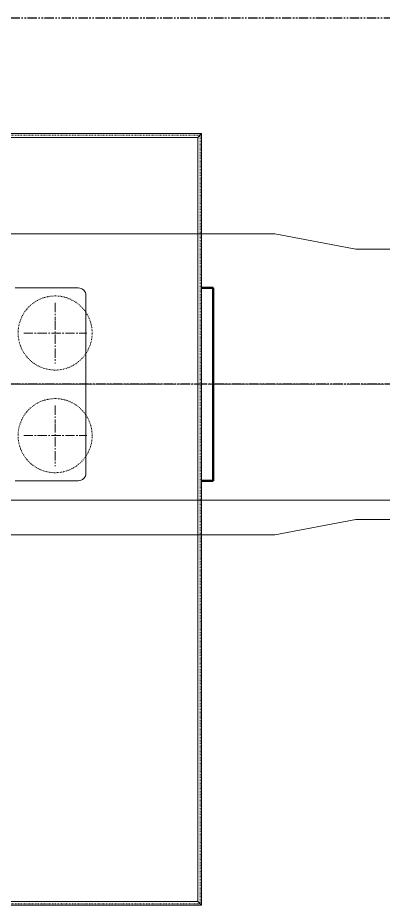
# Model space of a CAD drawing. Header units: millimetres. Extents: x -50460 to 50460, y -35640 to 35640.
# Drawn here: x -25068 to -24594, y -3790 to -2640 of the extents above; entities that cross this region are included whole.
import ezdxf

# ---------------------------------------------------------------- set-up
doc = ezdxf.new("R2010")
doc.units = ezdxf.units.MM
for name, pattern in [('双点画线', [22, 12, -2, 2, -2, 2, -2]), ('点画线', [18, 12, -2, 2, -2]), ('虚线', [2, 1, -1])]:
    doc.linetypes.add(name, pattern=pattern)
for name, color, linetype, lineweight in [('7', 30, '双点画线', 18), ('ACADSichtbare Kanten(DIN_Schmid)', 7, 'Continuous', 50), ('EB0', 7, 'Continuous', 15), ('EB0_1', 7, 'Continuous', 15), ('中心线层', 1, '点画线', 18), ('尺寸线层', 4, 'Continuous', 18), ('粗实线层', 7, 'Continuous', 15), ('虚线层', 100, '虚线', 18)]:
    doc.layers.add(name, color=color, linetype=linetype, lineweight=lineweight)

# ---------------------------------------------------------------- blocks, each defined once
blk = doc.blocks.new('*X522')
at = {"layer": 'EB0_1'}
for p, q in [((-2765, 195), (-3320, 195)), ((-2765, 195), (-2660, 175)), ((-2660, 175), (-2485, 175)), ((-2765, -195), (-2660, -175)), ((-2660, -175), (-2485, -175)), ((-2765, -195), (-3320, -195))]:
    blk.add_line(p, q, dxfattribs=at)
at = {"layer": '中心线层'}
blk.add_line((202.4, 0), (-3528.7, 0), dxfattribs=at)
blk = doc.blocks.new('*X523')
at = {"layer": 'EB0_1'}
for p, q in [((238, 125), (320, 125)), ((320, 125), (250, 125)), ((330, 115), (330, -115)), ((238, -125), (320, -125)), ((320, -125), (250, -125))]:
    blk.add_line(p, q, dxfattribs=at)
for centre, start, end in [((320, 115), 0, 90), ((320, -115), 270, 360)]:
    blk.add_arc(centre, 10, start, end, dxfattribs=at)
at = {"layer": '中心线层', "linetype": '点画线', "lineweight": 18}
for p, q in [((290.1, 105.4), (290.1, 83.1)), ((290.1, -27.6), (290.1, -49.9))]:
    blk.add_line(p, q, dxfattribs=at)
at = {"layer": '中心线层'}
for p, q in [((290, 82.4), (290, 26.9)), ((249.3, 66.5), (331.1, 66.5)), ((323, 0), (247, 0)), ((290, -50.6), (290, -106.1)), ((249.3, -66.5), (331.1, -66.5))]:
    blk.add_line(p, q, dxfattribs=at)
at = {"layer": '虚线层', "linetype": '虚线', "lineweight": 18}
for centre in [(290, 66.5), (290, -66.5)]:
    blk.add_circle(centre, 48, dxfattribs=at)
blk = doc.blocks.new('*X528')
at = {"layer": 'ACADSichtbare Kanten(DIN_Schmid)', "linetype": 'Continuous', "lineweight": 50}
for p, q in [((-15, 0), (0, 0)), ((0, 0), (0, -250)), ((0, -250), (-15, -250))]:
    blk.add_line(p, q, dxfattribs=at)
at = {"layer": '粗实线层'}
for p, q in [((-1275, 200), (-15, 200)), ((-1275, 200), (-1275, -800)), ((-1270, 195), (-1275, 200)), ((-15, 200), (-20, 195)), ((-15, 200), (-15, -800)), ((-1270, 195), (-20, 195)), ((-1270, 195), (-1270, -795)), ((-20, 195), (-20, -358.3)), ((-20, -358.3), (-20, -795)), ((-1275, -800), (-1270, -795)), ((-1275, -800), (-15, -800)), ((-1270, -795), (-515.4, -795)), ((-515.4, -795), (-20, -795)), ((-20, -795), (-15, -800))]:
    blk.add_line(p, q, dxfattribs=at)
at = {"layer": '虚线层', "linetype": '虚线', "lineweight": 18}
for p, q in [((-1273, 198), (-17, 198)), ((-1273, 198), (-1273, -798)), ((-17, 198), (-17, -798)), ((-1273, -798), (-17, -798))]:
    blk.add_line(p, q, dxfattribs=at)
blk = doc.blocks.new('*X521')
at = {"layer": '7', "linetype": '双点画线', "lineweight": 25}
blk.add_line((-4344.7, 475), (820.3, 475), dxfattribs=at)
at = {"layer": '中心线层', "linetype": '点画线', "lineweight": 18}
blk.add_line((-4387.8, -150), (839, -150), dxfattribs=at)
at = {"layer": 'EB0'}
blk.add_blockref('*X523', (-3235, 0), dxfattribs=at)
at = {"layer": '尺寸线层'}
blk.add_blockref('*X528', (-2740, 125), dxfattribs=at)
at = {"layer": '粗实线层'}
blk.add_blockref('*X522', (105, 0), dxfattribs=at)

msp = doc.modelspace()

# ---------------------------------------------------------------- linework, layer by layer
at = {"layer": '7', "linetype": '双点画线', "lineweight": 25}
msp.add_line((17505.258, -3114.726), (-36151.139, -3114.726), dxfattribs=at)

# ---------------------------------------------------------------- next in the draw order: block references
at = {"layer": '尺寸线层'}
msp.add_blockref('*X521', (-22074.902, -3114.726), dxfattribs=at)

# ---------------------------------------------------------------- next in the draw order: linework, layer by layer
at = {"layer": '中心线层'}
msp.add_line((-32954.742, -3264.726), (14765.258, -3264.726), dxfattribs=at)

doc.saveas('drawing.dxf')
